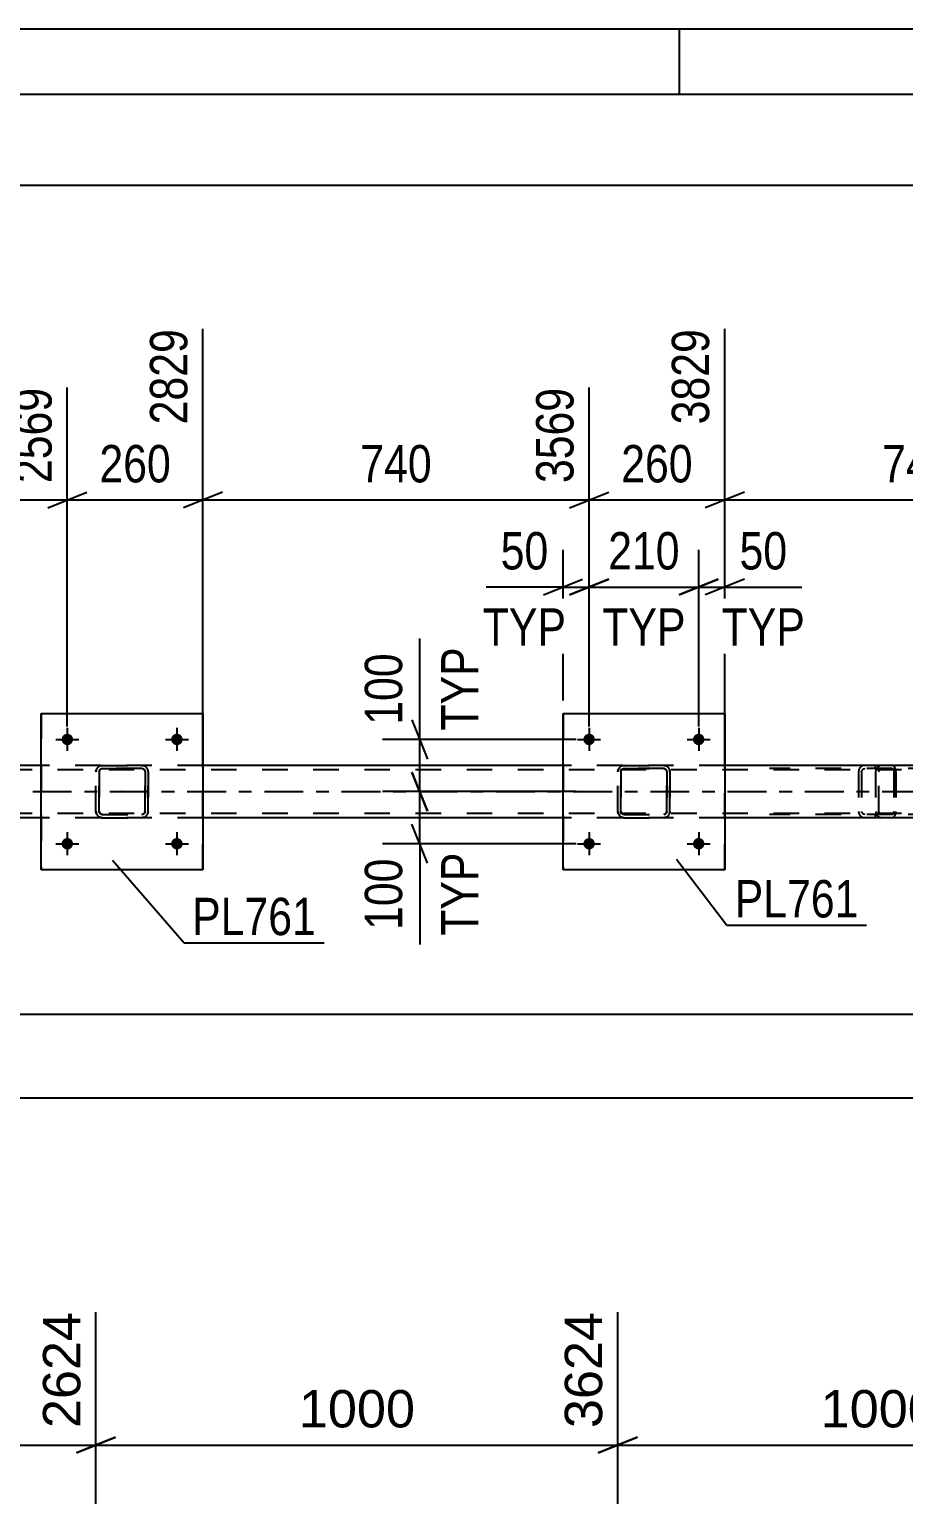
# Model space of a CAD drawing. Header units: millimetres. Extents: x 0 to 841, y 0 to 594.
# Drawn here: x 161.2 to 228.2, y 481.6 to 594 of the extents above; entities that cross this region are included whole.
import ezdxf

# ---------------------------------------------------------------- set-up
doc = ezdxf.new("R2010")
doc.units = ezdxf.units.MM
doc.linetypes.add('DXK_LINE_DOT2', pattern=[3.9198, 1.9599, -1.9599])
doc.linetypes.add('DXK_LINE_DOT3', pattern=[5.9187, 2.979, -0.9799, 0.9799, -0.9799])
doc.styles.add('Arial', font='ARIAL.TTF', dxfattribs={"height": 0.2})
doc.styles.add('Arial Narrow', font='ARIALN.TTF', dxfattribs={"height": 0.2})

# ---------------------------------------------------------------- blocks, each defined once
blk = doc.blocks.new('Unknown-317311647-1113')
at = {"color": 5, "linetype": 'Continuous'}
for p, q in [((841, 594), (0, 594)), ((211, 589), (211, 594)), ((836, 589), (5, 589))]:
    blk.add_line(p, q, dxfattribs=at)
blk = doc.blocks.new('Part-317311647-1500 - 1424')
at = {"color": 2, "linetype": 'Continuous'}
for p, q in [((162.08, 537.53), (145.07, 537.53)), ((202.08, 537.53), (174.48, 537.53)), ((242.08, 537.53), (214.48, 537.53)), ((162.08, 533.53), (144.92, 533.53)), ((202.08, 533.53), (174.48, 533.53)), ((242.08, 533.53), (214.48, 533.53))]:
    blk.add_line(p, q, dxfattribs=at)
at = {"color": 7, "linetype": 'DXK_LINE_DOT2'}
for p, q in [((174.48, 537.53), (162.08, 537.53)), ((214.48, 537.53), (202.08, 537.53)), ((710.15, 537.21), (114.08, 537.21)), ((710.15, 533.85), (114.08, 533.85)), ((174.48, 533.53), (162.08, 533.53)), ((214.48, 533.53), (202.08, 533.53))]:
    blk.add_line(p, q, dxfattribs=at)
at = {"color": 7, "linetype": 'DXK_LINE_DOT3'}
blk.add_line((114.08, 535.53), (710.15, 535.53), dxfattribs=at)
blk = doc.blocks.new('Part-317311647-1548 - 1424')
at = {"color": 2, "linetype": 'Continuous'}
for p, q in [((202.08, 529.53), (202.08, 541.53)), ((202.08, 541.53), (202.08, 541.53)), ((202.08, 541.53), (214.48, 541.53)), ((214.48, 541.53), (214.48, 529.53)), ((202.08, 529.53), (202.08, 529.53)), ((214.48, 529.53), (202.08, 529.53))]:
    blk.add_line(p, q, dxfattribs=at)
at = {"color": 7, "linetype": 'DXK_LINE_DOT2'}
for p, q in [((202.08, 541.53), (202.08, 529.53)), ((202.08, 541.53), (202.08, 541.53)), ((214.48, 529.53), (214.48, 541.53)), ((202.08, 529.53), (202.08, 529.53))]:
    blk.add_line(p, q, dxfattribs=at)
blk = doc.blocks.new('Bolt-317311647-1443 - 1424')
at = {"linetype": 'Continuous'}
for points in [[(163.64, 539.53), (163.65, 539.62), (163.68, 539.71), (163.73, 539.79), (163.79, 539.86), (163.86, 539.91), (163.95, 539.95), (164.04, 539.97), (164.13, 539.97), (164.22, 539.95), (164.3, 539.91), (164.38, 539.86), (164.44, 539.79), (164.48, 539.71), (164.51, 539.62), (164.52, 539.53), (164.51, 539.44), (164.48, 539.35), (164.44, 539.27), (164.38, 539.21), (164.3, 539.15), (164.22, 539.11), (164.13, 539.1), (164.04, 539.1), (163.95, 539.11), (163.86, 539.15), (163.79, 539.21), (163.73, 539.27), (163.68, 539.35), (163.65, 539.44)], [(172.04, 539.53), (172.05, 539.62), (172.08, 539.71), (172.13, 539.79), (172.19, 539.86), (172.26, 539.91), (172.35, 539.95), (172.44, 539.97), (172.53, 539.97), (172.62, 539.95), (172.7, 539.91), (172.78, 539.86), (172.84, 539.79), (172.88, 539.71), (172.91, 539.62), (172.92, 539.53), (172.91, 539.44), (172.88, 539.35), (172.84, 539.27), (172.78, 539.21), (172.7, 539.15), (172.62, 539.11), (172.53, 539.1), (172.44, 539.1), (172.35, 539.11), (172.26, 539.15), (172.19, 539.21), (172.13, 539.27), (172.08, 539.35), (172.05, 539.44)]]:
    blk.add_hatch(color=1, dxfattribs=at).paths.add_polyline_path(points)
at = {"color": 1, "linetype": 'Continuous'}
for p, q in [((163.2, 539.53), (164.96, 539.53)), ((164.08, 540.41), (164.08, 538.65)), ((171.6, 539.53), (173.36, 539.53)), ((172.48, 540.41), (172.48, 538.65))]:
    blk.add_line(p, q, dxfattribs=at)
blk = doc.blocks.new('Bolt-317311647-1444 - 1424')
at = {"linetype": 'Continuous'}
for points in [[(163.64, 531.53), (163.65, 531.62), (163.68, 531.71), (163.73, 531.79), (163.79, 531.86), (163.86, 531.91), (163.95, 531.95), (164.04, 531.97), (164.13, 531.97), (164.22, 531.95), (164.3, 531.91), (164.38, 531.86), (164.44, 531.79), (164.48, 531.71), (164.51, 531.62), (164.52, 531.53), (164.51, 531.44), (164.48, 531.35), (164.44, 531.27), (164.38, 531.21), (164.3, 531.15), (164.22, 531.11), (164.13, 531.1), (164.04, 531.1), (163.95, 531.11), (163.86, 531.15), (163.79, 531.21), (163.73, 531.27), (163.68, 531.35), (163.65, 531.44)], [(172.04, 531.53), (172.05, 531.62), (172.08, 531.71), (172.13, 531.79), (172.19, 531.86), (172.26, 531.91), (172.35, 531.95), (172.44, 531.97), (172.53, 531.97), (172.62, 531.95), (172.7, 531.91), (172.78, 531.86), (172.84, 531.79), (172.88, 531.71), (172.91, 531.62), (172.92, 531.53), (172.91, 531.44), (172.88, 531.35), (172.84, 531.27), (172.78, 531.21), (172.7, 531.15), (172.62, 531.11), (172.53, 531.1), (172.44, 531.1), (172.35, 531.11), (172.26, 531.15), (172.19, 531.21), (172.13, 531.27), (172.08, 531.35), (172.05, 531.44)]]:
    blk.add_hatch(color=1, dxfattribs=at).paths.add_polyline_path(points)
at = {"color": 1, "linetype": 'Continuous'}
for p, q in [((164.08, 532.41), (164.08, 530.65)), ((172.48, 532.41), (172.48, 530.65)), ((163.2, 531.53), (164.96, 531.53)), ((171.6, 531.53), (173.36, 531.53))]:
    blk.add_line(p, q, dxfattribs=at)
blk = doc.blocks.new('Bolt-317311647-1447 - 1424')
at = {"linetype": 'Continuous'}
for points in [[(203.64, 539.53), (203.65, 539.62), (203.68, 539.71), (203.73, 539.79), (203.79, 539.86), (203.86, 539.91), (203.95, 539.95), (204.04, 539.97), (204.13, 539.97), (204.22, 539.95), (204.3, 539.91), (204.38, 539.86), (204.44, 539.79), (204.48, 539.71), (204.51, 539.62), (204.52, 539.53), (204.51, 539.44), (204.48, 539.35), (204.44, 539.27), (204.38, 539.21), (204.3, 539.15), (204.22, 539.11), (204.13, 539.1), (204.04, 539.1), (203.95, 539.11), (203.86, 539.15), (203.79, 539.21), (203.73, 539.27), (203.68, 539.35), (203.65, 539.44)], [(212.04, 539.53), (212.05, 539.62), (212.08, 539.71), (212.13, 539.79), (212.19, 539.86), (212.26, 539.91), (212.35, 539.95), (212.44, 539.97), (212.53, 539.97), (212.62, 539.95), (212.7, 539.91), (212.78, 539.86), (212.84, 539.79), (212.88, 539.71), (212.91, 539.62), (212.92, 539.53), (212.91, 539.44), (212.88, 539.35), (212.84, 539.27), (212.78, 539.21), (212.7, 539.15), (212.62, 539.11), (212.53, 539.1), (212.44, 539.1), (212.35, 539.11), (212.26, 539.15), (212.19, 539.21), (212.13, 539.27), (212.08, 539.35), (212.05, 539.44)]]:
    blk.add_hatch(color=1, dxfattribs=at).paths.add_polyline_path(points)
at = {"color": 1, "linetype": 'Continuous'}
for p, q in [((203.2, 539.53), (204.96, 539.53)), ((204.08, 540.41), (204.08, 538.65)), ((211.6, 539.53), (213.36, 539.53)), ((212.48, 540.41), (212.48, 538.65))]:
    blk.add_line(p, q, dxfattribs=at)
blk = doc.blocks.new('Bolt-317311647-1448 - 1424')
at = {"linetype": 'Continuous'}
for points in [[(203.64, 531.53), (203.65, 531.62), (203.68, 531.71), (203.73, 531.79), (203.79, 531.86), (203.86, 531.91), (203.95, 531.95), (204.04, 531.97), (204.13, 531.97), (204.22, 531.95), (204.3, 531.91), (204.38, 531.86), (204.44, 531.79), (204.48, 531.71), (204.51, 531.62), (204.52, 531.53), (204.51, 531.44), (204.48, 531.35), (204.44, 531.27), (204.38, 531.21), (204.3, 531.15), (204.22, 531.11), (204.13, 531.1), (204.04, 531.1), (203.95, 531.11), (203.86, 531.15), (203.79, 531.21), (203.73, 531.27), (203.68, 531.35), (203.65, 531.44)], [(212.04, 531.53), (212.05, 531.62), (212.08, 531.71), (212.13, 531.79), (212.19, 531.86), (212.26, 531.91), (212.35, 531.95), (212.44, 531.97), (212.53, 531.97), (212.62, 531.95), (212.7, 531.91), (212.78, 531.86), (212.84, 531.79), (212.88, 531.71), (212.91, 531.62), (212.92, 531.53), (212.91, 531.44), (212.88, 531.35), (212.84, 531.27), (212.78, 531.21), (212.7, 531.15), (212.62, 531.11), (212.53, 531.1), (212.44, 531.1), (212.35, 531.11), (212.26, 531.15), (212.19, 531.21), (212.13, 531.27), (212.08, 531.35), (212.05, 531.44)]]:
    blk.add_hatch(color=1, dxfattribs=at).paths.add_polyline_path(points)
at = {"color": 1, "linetype": 'Continuous'}
for p, q in [((204.08, 532.41), (204.08, 530.65)), ((212.48, 532.41), (212.48, 530.65)), ((203.2, 531.53), (204.96, 531.53)), ((211.6, 531.53), (213.36, 531.53))]:
    blk.add_line(p, q, dxfattribs=at)
blk = doc.blocks.new('Part-317311647-1527 - 1424')
at = {"color": 2, "linetype": 'Continuous'}
for p, q in [((162.08, 529.53), (162.08, 541.53)), ((162.08, 541.53), (162.08, 541.53)), ((162.08, 541.53), (174.48, 541.53)), ((174.48, 541.53), (174.48, 529.53)), ((162.08, 529.53), (162.08, 529.53)), ((174.48, 529.53), (162.08, 529.53))]:
    blk.add_line(p, q, dxfattribs=at)
at = {"color": 7, "linetype": 'DXK_LINE_DOT2'}
for p, q in [((162.08, 541.53), (162.08, 529.53)), ((162.08, 541.53), (162.08, 541.53)), ((174.48, 529.53), (174.48, 541.53)), ((162.08, 529.53), (162.08, 529.53))]:
    blk.add_line(p, q, dxfattribs=at)
blk = doc.blocks.new('Part-317311647-1528 - 1424')
at = {"color": 7, "linetype": 'DXK_LINE_DOT2'}
for p, q in [((166.57, 537.5), (166.76, 537.53)), ((166.76, 537.53), (166.58, 537.5)), ((166.67, 537.28), (166.59, 537.22)), ((166.59, 537.22), (166.67, 537.27)), ((166.67, 537.27), (166.76, 537.29)), ((166.76, 537.29), (166.67, 537.28)), ((166.76, 537.53), (169.8, 537.53)), ((166.76, 537.53), (166.76, 537.53)), ((166.76, 537.53), (169.8, 537.53)), ((166.76, 537.29), (169.8, 537.29)), ((166.76, 537.29), (166.76, 537.29)), ((169.8, 537.29), (166.76, 537.29)), ((169.8, 537.53), (169.8, 537.53)), ((169.8, 537.53), (169.98, 537.5)), ((169.99, 537.5), (169.8, 537.53)), ((169.8, 537.29), (169.8, 537.29)), ((169.8, 537.29), (169.89, 537.27)), ((169.89, 537.28), (169.8, 537.29)), ((169.89, 537.28), (169.89, 537.27)), ((169.97, 537.22), (169.89, 537.28)), ((169.89, 537.27), (169.97, 537.22)), ((166.28, 537.05), (166.31, 537.24)), ((166.32, 537.24), (166.28, 537.05)), ((166.28, 534.01), (166.28, 537.05)), ((166.28, 537.05), (166.28, 537.05)), ((166.28, 534.01), (166.28, 537.05)), ((166.54, 537.15), (166.52, 537.05)), ((166.52, 537.05), (166.54, 537.14)), ((166.52, 534.01), (166.52, 537.05)), ((166.52, 537.05), (166.52, 537.05)), ((166.52, 537.05), (166.52, 534.01)), ((166.54, 537.14), (166.59, 537.22)), ((166.59, 537.22), (166.54, 537.15)), ((169.97, 537.22), (170.02, 537.14)), ((170.02, 537.15), (169.97, 537.22)), ((170.04, 537.05), (170.02, 537.15)), ((170.02, 537.14), (170.04, 537.05)), ((170.04, 534.01), (170.04, 537.05)), ((170.04, 537.05), (170.04, 537.05)), ((170.04, 537.05), (170.04, 534.01)), ((170.24, 537.24), (170.28, 537.05)), ((170.28, 537.05), (170.25, 537.24)), ((170.28, 534.01), (170.28, 537.05)), ((170.28, 537.05), (170.28, 537.05)), ((170.28, 537.05), (170.28, 534.01)), ((166.28, 534.01), (166.28, 534.01)), ((166.31, 533.83), (166.28, 534.01)), ((166.28, 534.01), (166.32, 533.83)), ((166.52, 534.01), (166.52, 534.01)), ((166.54, 533.92), (166.52, 534.01)), ((166.52, 534.01), (166.54, 533.92)), ((166.59, 533.84), (166.54, 533.92)), ((166.54, 533.92), (166.59, 533.84)), ((170.02, 533.92), (169.97, 533.84)), ((169.97, 533.84), (170.02, 533.92)), ((170.04, 534.01), (170.02, 533.92)), ((170.02, 533.92), (170.04, 534.01)), ((170.04, 534.01), (170.04, 534.01)), ((170.28, 534.01), (170.24, 533.83)), ((170.25, 533.83), (170.28, 534.01)), ((170.28, 534.01), (170.28, 534.01)), ((166.57, 533.57), (166.58, 533.57)), ((166.76, 533.53), (166.57, 533.57)), ((166.58, 533.57), (166.76, 533.53)), ((166.67, 533.79), (166.59, 533.84)), ((166.59, 533.84), (166.67, 533.79)), ((166.76, 533.77), (166.67, 533.79)), ((166.67, 533.79), (166.76, 533.77)), ((166.76, 533.77), (169.8, 533.77)), ((166.76, 533.77), (166.76, 533.77)), ((166.76, 533.77), (169.8, 533.77)), ((166.76, 533.53), (169.8, 533.53)), ((166.76, 533.53), (166.76, 533.53)), ((166.76, 533.53), (169.8, 533.53)), ((169.89, 533.79), (169.8, 533.77)), ((169.8, 533.77), (169.89, 533.79)), ((169.8, 533.77), (169.8, 533.77)), ((169.98, 533.57), (169.8, 533.53)), ((169.8, 533.53), (169.99, 533.57)), ((169.8, 533.53), (169.8, 533.53)), ((169.97, 533.84), (169.89, 533.79)), ((169.89, 533.79), (169.97, 533.84))]:
    blk.add_line(p, q, dxfattribs=at)
at = {"color": 7, "linetype": 'DXK_LINE_DOT3'}
blk.add_line((168.28, 535.53), (168.27, 535.53), dxfattribs=at)
at = {"color": 7, "linetype": 'DXK_LINE_DOT2'}
for centre, start, end in [((166.76, 537.05), 112.5, 157.5), ((166.76, 537.05), 112.5, 157.5), ((169.8, 537.05), 22.5, 67.5), ((169.8, 537.05), 22.5, 67.5), ((166.76, 534.01), 202.5, 247.5), ((166.76, 534.01), 202.5, 247.5), ((169.8, 534.01), 292.5, 337.5), ((169.8, 534.01), 292.5, 337.5)]:
    blk.add_arc(centre, 0.48, start, end, dxfattribs=at)
blk = doc.blocks.new('Part-317311647-1549 - 1424')
at = {"color": 7, "linetype": 'DXK_LINE_DOT2'}
for p, q in [((206.57, 537.5), (206.76, 537.53)), ((206.76, 537.53), (206.58, 537.5)), ((206.66, 537.28), (206.59, 537.22)), ((206.59, 537.22), (206.67, 537.27)), ((206.76, 537.29), (206.66, 537.28)), ((206.67, 537.27), (206.76, 537.29)), ((206.76, 537.53), (209.8, 537.53)), ((206.76, 537.53), (206.76, 537.53)), ((206.76, 537.53), (209.8, 537.53)), ((206.76, 537.29), (209.8, 537.29)), ((206.76, 537.29), (206.76, 537.29)), ((209.8, 537.29), (206.76, 537.29)), ((209.8, 537.53), (209.8, 537.53)), ((209.8, 537.53), (209.98, 537.5)), ((209.98, 537.5), (209.8, 537.53)), ((209.8, 537.29), (209.8, 537.29)), ((209.8, 537.29), (209.89, 537.27)), ((209.89, 537.28), (209.8, 537.29)), ((209.89, 537.28), (209.89, 537.27)), ((209.97, 537.22), (209.89, 537.28)), ((209.89, 537.27), (209.97, 537.22)), ((206.28, 537.05), (206.31, 537.24)), ((206.32, 537.24), (206.28, 537.05)), ((206.28, 534.01), (206.28, 537.05)), ((206.28, 537.05), (206.28, 537.05)), ((206.28, 534.01), (206.28, 537.05)), ((206.53, 537.15), (206.52, 537.05)), ((206.52, 537.05), (206.54, 537.14)), ((206.52, 534.01), (206.52, 537.05)), ((206.52, 537.05), (206.52, 537.05)), ((206.52, 537.05), (206.52, 534.01)), ((206.59, 537.22), (206.53, 537.15)), ((206.54, 537.14), (206.59, 537.22)), ((209.97, 537.22), (210.02, 537.14)), ((210.02, 537.15), (209.97, 537.22)), ((210.04, 537.05), (210.02, 537.15)), ((210.02, 537.14), (210.04, 537.05)), ((210.04, 534.01), (210.04, 537.05)), ((210.04, 537.05), (210.04, 537.05)), ((210.04, 537.05), (210.04, 534.01)), ((210.24, 537.24), (210.28, 537.05)), ((210.28, 537.05), (210.24, 537.24)), ((210.28, 534.01), (210.28, 537.05)), ((210.28, 537.05), (210.28, 537.05)), ((210.28, 537.05), (210.28, 534.01)), ((206.28, 534.01), (206.28, 534.01)), ((206.31, 533.83), (206.28, 534.01)), ((206.28, 534.01), (206.32, 533.83)), ((206.52, 534.01), (206.52, 534.01)), ((206.54, 533.92), (206.52, 534.01)), ((206.52, 534.01), (206.53, 533.92)), ((206.53, 533.92), (206.59, 533.84)), ((206.59, 533.84), (206.54, 533.92)), ((210.02, 533.92), (209.97, 533.84)), ((209.97, 533.84), (210.02, 533.92)), ((210.04, 534.01), (210.02, 533.92)), ((210.02, 533.92), (210.04, 534.01)), ((210.04, 534.01), (210.04, 534.01)), ((210.28, 534.01), (210.24, 533.83)), ((210.24, 533.83), (210.28, 534.01)), ((210.28, 534.01), (210.28, 534.01)), ((206.57, 533.57), (206.58, 533.57)), ((206.76, 533.53), (206.57, 533.57)), ((206.58, 533.57), (206.76, 533.53)), ((206.67, 533.79), (206.59, 533.84)), ((206.59, 533.84), (206.66, 533.79)), ((206.66, 533.79), (206.76, 533.77)), ((206.76, 533.77), (206.67, 533.79)), ((206.76, 533.77), (209.8, 533.77)), ((206.76, 533.77), (206.76, 533.77)), ((206.76, 533.77), (209.8, 533.77)), ((206.76, 533.53), (209.8, 533.53)), ((206.76, 533.53), (206.76, 533.53)), ((206.76, 533.53), (209.8, 533.53)), ((209.89, 533.79), (209.8, 533.77)), ((209.8, 533.77), (209.89, 533.79)), ((209.8, 533.77), (209.8, 533.77)), ((209.98, 533.57), (209.8, 533.53)), ((209.8, 533.53), (209.98, 533.57)), ((209.8, 533.53), (209.8, 533.53)), ((209.97, 533.84), (209.89, 533.79)), ((209.89, 533.79), (209.97, 533.84))]:
    blk.add_line(p, q, dxfattribs=at)
at = {"color": 7, "linetype": 'DXK_LINE_DOT3'}
blk.add_line((208.28, 535.53), (208.27, 535.53), dxfattribs=at)
at = {"color": 7, "linetype": 'DXK_LINE_DOT2'}
for centre, start, end in [((206.76, 537.05), 112.5, 157.5), ((206.76, 537.05), 112.5, 157.5), ((209.8, 537.05), 22.5, 67.5), ((209.8, 537.05), 22.5, 67.5), ((206.76, 534.01), 202.5, 247.5), ((206.76, 534.01), 202.5, 247.5), ((209.8, 534.01), 292.5, 337.5), ((209.8, 534.01), 292.5, 337.5)]:
    blk.add_arc(centre, 0.48, start, end, dxfattribs=at)
blk = doc.blocks.new('Part-317311647-1551 - 1424')
at = {"color": 7, "linetype": 'DXK_LINE_DOT2'}
for p, q in [((226.55, 537.53), (226.36, 537.5)), ((226.37, 537.22), (226.45, 537.28)), ((226.45, 537.28), (226.55, 537.29)), ((238.33, 537.53), (226.55, 537.53)), ((238.33, 537.29), (226.55, 537.29)), ((229.98, 537.5), (229.79, 537.53)), ((229.79, 537.29), (229.88, 537.28)), ((229.88, 537.28), (229.97, 537.22)), ((226.07, 537.21), (226.04, 537.05)), ((226.04, 537.05), (226.04, 534.01)), ((226.08, 537.24), (226.07, 537.21)), ((226.3, 537.05), (226.32, 537.15)), ((226.3, 534.01), (226.3, 537.05)), ((226.32, 537.15), (226.37, 537.22)), ((229.97, 537.22), (230.02, 537.15)), ((230.02, 537.15), (230.04, 537.05)), ((230.04, 537.05), (230.04, 534.01)), ((230.26, 537.21), (230.26, 537.24)), ((230.3, 537.05), (230.26, 537.21)), ((230.3, 537.05), (230.3, 534.01)), ((226.04, 534.01), (226.05, 533.98)), ((226.05, 533.98), (226.07, 533.88)), ((226.32, 533.92), (226.3, 534.01)), ((226.37, 533.84), (226.32, 533.92)), ((230.02, 533.92), (229.97, 533.84)), ((230.04, 534.01), (230.02, 533.92)), ((230.27, 533.88), (230.29, 533.98)), ((230.29, 533.98), (230.3, 534.01)), ((226.07, 533.88), (226.08, 533.83)), ((226.36, 533.57), (226.55, 533.53)), ((226.45, 533.79), (226.37, 533.84)), ((226.55, 533.77), (226.45, 533.79)), ((238.33, 533.77), (226.55, 533.77)), ((238.33, 533.53), (226.55, 533.53)), ((229.88, 533.79), (229.79, 533.77)), ((229.79, 533.53), (229.98, 533.57)), ((229.97, 533.84), (229.88, 533.79)), ((230.26, 533.83), (230.27, 533.88))]:
    blk.add_line(p, q, dxfattribs=at)
for centre, start, end in [((226.53, 537.03), 110.7583, 155.68), ((229.81, 537.03), 24.32, 69.2417), ((226.53, 534.03), 204.32, 249.2417)]:
    blk.add_arc(centre, 0.496, start, end, dxfattribs=at)
blk = doc.blocks.new('Part-317311647-1636 - 1424')
at = {"color": 7, "linetype": 'DXK_LINE_DOT2'}
for p, q in [((227.32, 537.53), (217.91, 537.53)), ((227.32, 537.29), (217.91, 537.29)), ((225.23, 537.53), (225.03, 537.5)), ((225.05, 537.22), (225.13, 537.28)), ((225.13, 537.28), (225.23, 537.29)), ((226.04, 537.29), (226.04, 537.53)), ((227.42, 537.5), (227.32, 537.53)), ((227.32, 537.29), (227.37, 537.28)), ((227.37, 537.28), (227.41, 537.22)), ((227.51, 537.39), (227.42, 537.5)), ((227.57, 537.24), (227.51, 537.39)), ((224.76, 537.21), (224.72, 537.05)), ((224.72, 537.05), (224.72, 534.01)), ((224.76, 537.24), (224.76, 537.21)), ((224.97, 537.05), (224.99, 537.15)), ((224.97, 537.05), (224.97, 534.01)), ((224.99, 537.15), (225.05, 537.22)), ((227.41, 537.22), (227.44, 537.15)), ((227.44, 537.15), (227.45, 537.05)), ((227.45, 537.05), (227.45, 534.01)), ((227.59, 537.05), (227.57, 537.24)), ((227.59, 537.05), (227.59, 534.01)), ((224.72, 534.01), (224.73, 533.98)), ((224.73, 533.98), (224.75, 533.88)), ((224.99, 533.92), (224.97, 534.01)), ((225.05, 533.84), (224.99, 533.92)), ((227.43, 533.88), (227.44, 533.92)), ((227.44, 533.92), (227.45, 534.01)), ((227.57, 533.83), (227.59, 534.01)), ((227.32, 533.77), (217.91, 533.77)), ((227.32, 533.53), (217.91, 533.53)), ((224.75, 533.88), (224.76, 533.83)), ((225.03, 533.57), (225.23, 533.53)), ((225.13, 533.79), (225.05, 533.84)), ((225.23, 533.77), (225.13, 533.79)), ((226.04, 533.53), (226.04, 533.77)), ((227.37, 533.79), (227.32, 533.77)), ((227.32, 533.53), (227.42, 533.57)), ((227.41, 533.84), (227.37, 533.79)), ((227.41, 533.84), (227.43, 533.88)), ((227.42, 533.57), (227.51, 533.67)), ((227.51, 533.67), (227.57, 533.83))]:
    blk.add_line(p, q, dxfattribs=at)
for centre, start, end in [((225.21, 537.04), 111.1941, 156.1506), ((225.21, 534.03), 203.8494, 248.8059)]:
    blk.add_arc(centre, 0.492, start, end, dxfattribs=at)
blk = doc.blocks.new('StraightDimension-317311647-10850 - 2495')
at = {"color": 7, "linetype": 'Continuous'}
for p, q in [((166.28, 444.25), (166.28, 495.6)), ((206.28, 444.23), (206.28, 495.6)), ((167.78, 486.01), (164.78, 484.81)), ((204.78, 484.81), (207.78, 486.01)), ((166.28, 485.41), (206.28, 485.41))]:
    blk.add_line(p, q, dxfattribs=at)
at = {"color": 0}
blk.add_wipeout([(191.33, 486.16), (191.33, 490.36), (181.23, 490.36), (181.23, 486.16)], dxfattribs=at)
at = {"color": 3, "style": 'Arial'}
blk.add_text('1000', height=2.865, dxfattribs=at).set_placement((181.83, 486.76))
at = {"color": 0, "linetype": 'Continuous'}
blk.add_wipeout([(205.68, 496.2), (201.48, 496.2), (201.48, 486.11), (205.68, 486.11)], dxfattribs=at)
at = {"color": 3, "linetype": 'Continuous', "style": 'Arial'}
blk.add_text('3624', height=2.865, rotation=90.0002, dxfattribs=at).set_placement((205.08, 486.71))
blk = doc.blocks.new('StraightDimension-317311647-10851 - 2495')
at = {"color": 7, "linetype": 'Continuous'}
for p, q in [((126.28, 444.23), (126.28, 495.6)), ((166.28, 444.25), (166.28, 495.6)), ((127.78, 486.01), (124.78, 484.81)), ((164.78, 484.81), (167.78, 486.01)), ((126.28, 485.41), (166.28, 485.41))]:
    blk.add_line(p, q, dxfattribs=at)
at = {"color": 0}
blk.add_wipeout([(151.33, 486.16), (151.33, 490.36), (141.23, 490.36), (141.23, 486.16)], dxfattribs=at)
at = {"color": 3, "style": 'Arial'}
blk.add_text('1000', height=2.865, dxfattribs=at).set_placement((141.83, 486.76))
at = {"color": 0, "linetype": 'Continuous'}
blk.add_wipeout([(165.68, 496.2), (161.48, 496.2), (161.48, 486.11), (165.68, 486.11)], dxfattribs=at)
at = {"color": 3, "linetype": 'Continuous', "style": 'Arial'}
blk.add_text('2624', height=2.865, rotation=90.0002, dxfattribs=at).set_placement((165.08, 486.71))
blk = doc.blocks.new('StraightDimension-317311647-10849 - 2495')
at = {"color": 7, "linetype": 'Continuous'}
for p, q in [((206.28, 444.23), (206.28, 495.6)), ((246.28, 444.22), (246.28, 495.6)), ((207.78, 486.01), (204.78, 484.81)), ((244.78, 484.81), (247.78, 486.01)), ((206.28, 485.41), (246.28, 485.41))]:
    blk.add_line(p, q, dxfattribs=at)
at = {"color": 0}
blk.add_wipeout([(231.33, 486.16), (231.33, 490.36), (221.23, 490.36), (221.23, 486.16)], dxfattribs=at)
at = {"color": 3, "style": 'Arial'}
blk.add_text('1000', height=2.865, dxfattribs=at).set_placement((221.83, 486.76))
at = {"color": 0, "linetype": 'Continuous'}
blk.add_wipeout([(245.68, 496.2), (241.48, 496.2), (241.48, 486.11), (245.68, 486.11)], dxfattribs=at)
at = {"color": 3, "linetype": 'Continuous', "style": 'Arial'}
blk.add_text('4624', height=2.865, rotation=90.0002, dxfattribs=at).set_placement((245.08, 486.71))
blk = doc.blocks.new('StraightDimension-317311647-1943 - 1424')
at = {"color": 7, "linetype": 'Continuous'}
for p, q in [((214.48, 538.53), (214.48, 571.02)), ((204.08, 540.53), (204.08, 566.52)), ((202.58, 557.3), (205.58, 558.5)), ((204.08, 557.9), (214.48, 557.9)), ((215.98, 558.5), (212.98, 557.3))]:
    blk.add_line(p, q, dxfattribs=at)
at = {"color": 0}
blk.add_wipeout([(212.62, 558.65), (212.62, 562.85), (205.94, 562.85), (205.94, 558.65)], dxfattribs=at)
at = {"color": 3, "style": 'Arial Narrow'}
blk.add_text('260', height=2.863, dxfattribs=at).set_placement((206.54, 559.25))
at = {"color": 0, "linetype": 'Continuous'}
blk.add_wipeout([(213.88, 571.62), (209.68, 571.62), (209.68, 563.1), (213.88, 563.1)], dxfattribs=at)
at = {"color": 3, "linetype": 'Continuous', "style": 'Arial Narrow'}
blk.add_text('3829', height=2.863, rotation=90.0002, dxfattribs=at).set_placement((213.28, 563.7))
blk = doc.blocks.new('StraightDimension-317311647-1747 - 1424')
at = {"color": 7, "linetype": 'Continuous'}
for p, q in [((212.48, 540.53), (212.48, 554.07)), ((214.48, 542.53), (214.48, 554.07)), ((210.98, 550.62), (213.98, 551.82)), ((212.48, 551.22), (214.48, 551.22)), ((215.98, 551.82), (212.98, 550.62)), ((214.48, 551.22), (220.39, 551.22)), ((214.48, 551.22), (220.39, 551.22))]:
    blk.add_line(p, q, dxfattribs=at)
at = {"color": 0}
blk.add_wipeout([(219.86, 551.97), (219.86, 556.17), (215.01, 556.17), (215.01, 551.97)], dxfattribs=at)
at = {"color": 0, "linetype": 'Continuous'}
blk.add_wipeout([(221.23, 546.12), (221.23, 550.32), (213.64, 550.32), (213.64, 546.12)], dxfattribs=at)
at = {"color": 3, "style": 'Arial Narrow'}
blk.add_text('50', height=2.863, dxfattribs=at).set_placement((215.61, 552.57))
at = {"color": 3, "linetype": 'Continuous', "style": 'Arial Narrow'}
blk.add_text('TYP', height=2.863, dxfattribs=at).set_placement((214.24, 546.72))
blk = doc.blocks.new('StraightDimension-317311647-1761 - 1424')
at = {"color": 7, "linetype": 'Continuous'}
for p, q in [((190.5, 537.03), (191.7, 534.03)), ((203.08, 535.53), (188.25, 535.53)), ((191.1, 531.53), (191.1, 535.53)), ((191.7, 530.03), (190.5, 533.03)), ((203.08, 531.53), (188.25, 531.53)), ((191.1, 531.53), (191.1, 523.8)), ((191.1, 531.53), (191.1, 523.8))]:
    blk.add_line(p, q, dxfattribs=at)
at = {"color": 0}
blk.add_wipeout([(190.35, 531.01), (186.15, 531.01), (186.15, 524.32), (190.35, 524.32)], dxfattribs=at)
at = {"color": 0, "linetype": 'Continuous'}
blk.add_wipeout([(196.2, 531.46), (192, 531.46), (192, 523.87), (196.2, 523.87)], dxfattribs=at)
at = {"color": 3, "linetype": 'Continuous', "style": 'Arial Narrow'}
blk.add_text('TYP', height=2.863, rotation=90.0002, dxfattribs=at).set_placement((195.6, 524.47))
at = {"color": 3, "style": 'Arial Narrow'}
blk.add_text('100', height=2.863, rotation=90.0002, dxfattribs=at).set_placement((189.75, 524.92))
blk = doc.blocks.new('StraightDimension-317311647-1782 - 1424')
at = {"color": 7, "linetype": 'Continuous'}
for p, q in [((191.1, 539.53), (191.1, 547.27)), ((191.1, 539.53), (191.1, 547.27)), ((190.5, 541.03), (191.7, 538.03)), ((203.08, 539.53), (188.25, 539.53)), ((191.1, 535.53), (191.1, 539.53)), ((191.7, 534.03), (190.5, 537.03)), ((203.08, 535.53), (188.25, 535.53))]:
    blk.add_line(p, q, dxfattribs=at)
at = {"color": 0}
blk.add_wipeout([(190.35, 546.74), (186.15, 546.74), (186.15, 540.06), (190.35, 540.06)], dxfattribs=at)
at = {"color": 0, "linetype": 'Continuous'}
blk.add_wipeout([(196.2, 547.2), (192, 547.2), (192, 539.61), (196.2, 539.61)], dxfattribs=at)
at = {"color": 3, "linetype": 'Continuous', "style": 'Arial Narrow'}
blk.add_text('TYP', height=2.863, rotation=90.0002, dxfattribs=at).set_placement((195.6, 540.21))
at = {"color": 3, "style": 'Arial Narrow'}
blk.add_text('100', height=2.863, rotation=90.0002, dxfattribs=at).set_placement((189.75, 540.66))
blk = doc.blocks.new('StraightDimension-317311647-1900 - 1424')
at = {"color": 7, "linetype": 'Continuous'}
for p, q in [((145.07, 538.93), (145.07, 566.52)), ((164.08, 540.53), (164.08, 566.52)), ((146.57, 558.5), (143.57, 557.3)), ((145.07, 557.9), (164.08, 557.9)), ((162.58, 557.3), (165.58, 558.5))]:
    blk.add_line(p, q, dxfattribs=at)
at = {"color": 0}
blk.add_wipeout([(157.92, 558.65), (157.92, 562.85), (151.23, 562.85), (151.23, 558.65)], dxfattribs=at)
at = {"color": 3, "style": 'Arial Narrow'}
blk.add_text('475', height=2.863, dxfattribs=at).set_placement((151.83, 559.25))
at = {"color": 0, "linetype": 'Continuous'}
blk.add_wipeout([(163.48, 567.12), (159.28, 567.12), (159.28, 558.6), (163.48, 558.6)], dxfattribs=at)
at = {"color": 3, "linetype": 'Continuous', "style": 'Arial Narrow'}
blk.add_text('2569', height=2.863, rotation=90.0002, dxfattribs=at).set_placement((162.88, 559.2))
blk = doc.blocks.new('StraightDimension-317311647-1909 - 1424')
at = {"color": 7, "linetype": 'Continuous'}
for p, q in [((174.48, 538.53), (174.48, 571.02)), ((164.08, 540.53), (164.08, 566.52)), ((162.58, 557.3), (165.58, 558.5)), ((164.08, 557.9), (174.48, 557.9)), ((175.98, 558.5), (172.98, 557.3))]:
    blk.add_line(p, q, dxfattribs=at)
at = {"color": 0}
blk.add_wipeout([(172.62, 558.65), (172.62, 562.85), (165.94, 562.85), (165.94, 558.65)], dxfattribs=at)
at = {"color": 3, "style": 'Arial Narrow'}
blk.add_text('260', height=2.863, dxfattribs=at).set_placement((166.54, 559.25))
at = {"color": 0, "linetype": 'Continuous'}
blk.add_wipeout([(173.88, 571.62), (169.68, 571.62), (169.68, 563.1), (173.88, 563.1)], dxfattribs=at)
at = {"color": 3, "linetype": 'Continuous', "style": 'Arial Narrow'}
blk.add_text('2829', height=2.863, rotation=90.0002, dxfattribs=at).set_placement((173.28, 563.7))
blk = doc.blocks.new('StraightDimension-317311647-1926 - 1424')
at = {"color": 7, "linetype": 'Continuous'}
for p, q in [((174.48, 538.53), (174.48, 571.02)), ((204.08, 540.53), (204.08, 566.52)), ((175.98, 558.5), (172.98, 557.3)), ((174.48, 557.9), (204.08, 557.9)), ((202.58, 557.3), (205.58, 558.5))]:
    blk.add_line(p, q, dxfattribs=at)
at = {"color": 0}
blk.add_wipeout([(192.62, 558.65), (192.62, 562.85), (185.94, 562.85), (185.94, 558.65)], dxfattribs=at)
at = {"color": 3, "style": 'Arial Narrow'}
blk.add_text('740', height=2.863, dxfattribs=at).set_placement((186.54, 559.25))
at = {"color": 0, "linetype": 'Continuous'}
blk.add_wipeout([(203.48, 567.12), (199.28, 567.12), (199.28, 558.6), (203.48, 558.6)], dxfattribs=at)
at = {"color": 3, "linetype": 'Continuous', "style": 'Arial Narrow'}
blk.add_text('3569', height=2.863, rotation=90.0002, dxfattribs=at).set_placement((202.88, 559.2))
blk = doc.blocks.new('StraightDimension-317311647-1960 - 1424')
at = {"color": 7, "linetype": 'Continuous'}
for p, q in [((214.48, 538.53), (214.48, 571.02)), ((244.08, 540.53), (244.08, 566.52)), ((215.98, 558.5), (212.98, 557.3)), ((214.48, 557.9), (244.08, 557.9)), ((242.58, 557.3), (245.58, 558.5))]:
    blk.add_line(p, q, dxfattribs=at)
at = {"color": 0}
blk.add_wipeout([(232.62, 558.65), (232.62, 562.85), (225.94, 562.85), (225.94, 558.65)], dxfattribs=at)
at = {"color": 3, "style": 'Arial Narrow'}
blk.add_text('740', height=2.863, dxfattribs=at).set_placement((226.54, 559.25))
at = {"color": 0, "linetype": 'Continuous'}
blk.add_wipeout([(243.48, 567.12), (239.28, 567.12), (239.28, 558.6), (243.48, 558.6)], dxfattribs=at)
at = {"color": 3, "linetype": 'Continuous', "style": 'Arial Narrow'}
blk.add_text('4569', height=2.863, rotation=90.0002, dxfattribs=at).set_placement((242.88, 559.2))
blk = doc.blocks.new('StraightDimension-317311647-10251 - 1424')
at = {"color": 7, "linetype": 'Continuous'}
blk.add_line((76.32, 582.05), (710.79, 582.05), dxfattribs=at)
blk = doc.blocks.new('StraightDimension-317311647-2382 - 1424')
at = {"color": 7, "linetype": 'Continuous'}
blk.add_line((144.92, 518.47), (710.15, 518.47), dxfattribs=at)
blk = doc.blocks.new('StraightDimension-317311647-2424 - 1424')
at = {"color": 7, "linetype": 'Continuous'}
blk.add_line((76.96, 512.05), (710.15, 512.05), dxfattribs=at)
blk = doc.blocks.new('StraightDimension-317311647-7284 - 1424')
at = {"color": 7, "linetype": 'Continuous'}
for p, q in [((204.08, 540.53), (204.08, 554.07)), ((212.48, 540.53), (212.48, 554.07)), ((202.58, 550.62), (205.58, 551.82)), ((204.08, 551.22), (212.48, 551.22)), ((213.98, 551.82), (210.98, 550.62))]:
    blk.add_line(p, q, dxfattribs=at)
at = {"color": 0}
blk.add_wipeout([(211.62, 551.97), (211.62, 556.17), (204.94, 556.17), (204.94, 551.97)], dxfattribs=at)
at = {"color": 0, "linetype": 'Continuous'}
blk.add_wipeout([(212.08, 546.12), (212.08, 550.32), (204.49, 550.32), (204.49, 546.12)], dxfattribs=at)
at = {"color": 3, "style": 'Arial Narrow'}
blk.add_text('210', height=2.863, dxfattribs=at).set_placement((205.54, 552.57))
at = {"color": 3, "linetype": 'Continuous', "style": 'Arial Narrow'}
blk.add_text('TYP', height=2.863, dxfattribs=at).set_placement((205.09, 546.72))
blk = doc.blocks.new('StraightDimension-317311647-7612 - 1424')
at = {"color": 7, "linetype": 'Continuous'}
for p, q in [((212.48, 540.53), (212.48, 554.07)), ((214.48, 542.53), (214.48, 554.07)), ((210.98, 550.62), (213.98, 551.82)), ((212.48, 551.22), (214.48, 551.22)), ((215.98, 551.82), (212.98, 550.62)), ((214.48, 551.22), (220.39, 551.22)), ((214.48, 551.22), (220.39, 551.22))]:
    blk.add_line(p, q, dxfattribs=at)
at = {"color": 0}
blk.add_wipeout([(219.86, 551.97), (219.86, 556.17), (215.01, 556.17), (215.01, 551.97)], dxfattribs=at)
at = {"color": 0, "linetype": 'Continuous'}
blk.add_wipeout([(221.23, 546.12), (221.23, 550.32), (213.64, 550.32), (213.64, 546.12)], dxfattribs=at)
at = {"color": 3, "style": 'Arial Narrow'}
blk.add_text('50', height=2.863, dxfattribs=at).set_placement((215.61, 552.57))
at = {"color": 3, "linetype": 'Continuous', "style": 'Arial Narrow'}
blk.add_text('TYP', height=2.863, dxfattribs=at).set_placement((214.24, 546.72))
blk = doc.blocks.new('StraightDimension-317311647-7613 - 1424')
at = {"color": 7, "linetype": 'Continuous'}
for p, q in [((202.08, 542.53), (202.08, 554.07)), ((204.08, 540.53), (204.08, 554.07)), ((202.08, 551.22), (196.18, 551.22)), ((202.08, 551.22), (196.18, 551.22)), ((200.58, 550.62), (203.58, 551.82)), ((202.08, 551.22), (204.08, 551.22)), ((205.58, 551.82), (202.58, 550.62))]:
    blk.add_line(p, q, dxfattribs=at)
at = {"color": 0}
blk.add_wipeout([(201.56, 551.97), (201.56, 556.17), (196.7, 556.17), (196.7, 551.97)], dxfattribs=at)
at = {"color": 0, "linetype": 'Continuous'}
blk.add_wipeout([(202.92, 546.12), (202.92, 550.32), (195.33, 550.32), (195.33, 546.12)], dxfattribs=at)
at = {"color": 3, "style": 'Arial Narrow'}
blk.add_text('50', height=2.863, dxfattribs=at).set_placement((197.3, 552.57))
at = {"color": 3, "linetype": 'Continuous', "style": 'Arial Narrow'}
blk.add_text('TYP', height=2.863, dxfattribs=at).set_placement((195.93, 546.72))
blk = doc.blocks.new('Mark-317311647-1523 - 1424')
at = {"color": 30, "linetype": 'Continuous'}
for p, q in [((167.55, 530.26), (173.05, 523.92)), ((173.05, 523.92), (183.76, 523.92))]:
    blk.add_line(p, q, dxfattribs=at)
at = {"color": 0}
blk.add_wipeout([(183.16, 524.52), (183.16, 527.52), (173.65, 527.52), (173.65, 524.52)], dxfattribs=at)
blk.add_wipeout([(183.16, 524.52), (183.16, 527.52), (173.65, 527.52), (173.65, 524.52)], dxfattribs=at)
at = {"color": 3, "style": 'Arial Narrow'}
blk.add_text('PL761', height=2.863, dxfattribs=at).set_placement((173.65, 524.52))
blk = doc.blocks.new('Mark-317311647-1544 - 1424')
at = {"color": 30, "linetype": 'Continuous'}
for p, q in [((210.78, 530.34), (214.64, 525.28)), ((214.64, 525.28), (225.35, 525.28))]:
    blk.add_line(p, q, dxfattribs=at)
at = {"color": 0}
blk.add_wipeout([(224.75, 525.88), (224.75, 528.88), (215.24, 528.88), (215.24, 525.88)], dxfattribs=at)
blk.add_wipeout([(224.75, 525.88), (224.75, 528.88), (215.24, 528.88), (215.24, 525.88)], dxfattribs=at)
at = {"color": 3, "style": 'Arial Narrow'}
blk.add_text('PL761', height=2.863, dxfattribs=at).set_placement((215.24, 525.88))

msp = doc.modelspace()

# ---------------------------------------------------------------- block references
for name in ['Unknown-317311647-1113', 'Part-317311647-1527 - 1424', 'Part-317311647-1548 - 1424', 'Bolt-317311647-1443 - 1424', 'Bolt-317311647-1447 - 1424', 'Part-317311647-1500 - 1424', 'Part-317311647-1528 - 1424', 'Part-317311647-1549 - 1424', 'Part-317311647-1636 - 1424', 'Part-317311647-1551 - 1424', 'Bolt-317311647-1444 - 1424', 'Bolt-317311647-1448 - 1424']:
    msp.add_blockref(name, (0, 0))

# ---------------------------------------------------------------- next in the draw order: block references
for name in ['StraightDimension-317311647-1943 - 1424', 'StraightDimension-317311647-1900 - 1424', 'StraightDimension-317311647-1761 - 1424', 'StraightDimension-317311647-10850 - 2495']:
    msp.add_blockref(name, (0, 0))

# ---------------------------------------------------------------- next in the draw order: block references
for name in ['StraightDimension-317311647-1909 - 1424', 'StraightDimension-317311647-1747 - 1424', 'StraightDimension-317311647-1782 - 1424', 'StraightDimension-317311647-2382 - 1424', 'StraightDimension-317311647-10851 - 2495', 'StraightDimension-317311647-10849 - 2495']:
    msp.add_blockref(name, (0, 0))

# ---------------------------------------------------------------- next in the draw order: block references
for name in ['StraightDimension-317311647-1926 - 1424', 'StraightDimension-317311647-1960 - 1424', 'StraightDimension-317311647-2424 - 1424']:
    msp.add_blockref(name, (0, 0))

# ---------------------------------------------------------------- next in the draw order: block references
for name in ['StraightDimension-317311647-10251 - 1424', 'Mark-317311647-1523 - 1424', 'Mark-317311647-1544 - 1424']:
    msp.add_blockref(name, (0, 0))

# ---------------------------------------------------------------- next in the draw order: block references
msp.add_blockref('StraightDimension-317311647-7284 - 1424', (0, 0))

# ---------------------------------------------------------------- next in the draw order: block references
for name in ['StraightDimension-317311647-7613 - 1424', 'StraightDimension-317311647-7612 - 1424']:
    msp.add_blockref(name, (0, 0))

doc.saveas('drawing.dxf')
